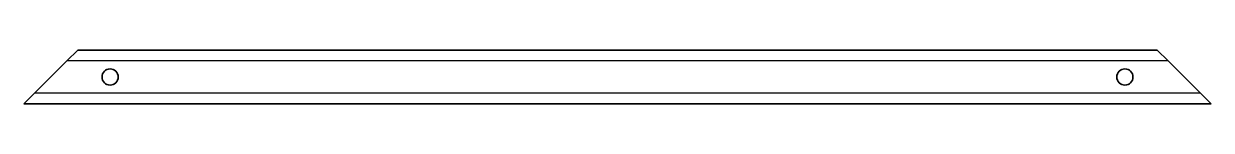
# Model space of a CAD drawing. Header units: inches. Extents: x 0 to 660, y 0 to 30.
import ezdxf

# ---------------------------------------------------------------- set-up
doc = ezdxf.new("R2010")
doc.units = ezdxf.units.IN
doc.header["$MEASUREMENT"] = 0
doc.layers.add('SIMUMAK Visible (ISO)', color=7, linetype='Continuous', lineweight=35)
doc.layers.add('SIMUMAK Visible Narrow (ISO)', color=7, linetype='Continuous', lineweight=25)

# ---------------------------------------------------------------- blocks, each defined once
blk = doc.blocks.new('ISO 30x30x3 00000003_Sheet_4_2894E 30x30x3mm')
at = {"layer": 'SIMUMAK Visible (ISO)'}
for p, q in [((-306, 9), (-300, 15)), ((300, 15), (-300, 15)), ((300, 15), (306, 9)), ((-306, 9), (-324, -9)), ((324, -9), (306, 9)), ((-330, -15), (-324, -9)), ((324, -9), (330, -15)), ((330, -15), (-330, -15))]:
    blk.add_line(p, q, dxfattribs=at)
for centre in [(-282, 0), (282, 0)]:
    blk.add_circle(centre, 4.5, dxfattribs=at)
at = {"layer": 'SIMUMAK Visible Narrow (ISO)'}
for p, q in [((306, 9), (-306, 9)), ((324, -9), (-324, -9))]:
    blk.add_line(p, q, dxfattribs=at)

msp = doc.modelspace()

# ---------------------------------------------------------------- block references
msp.add_blockref('ISO 30x30x3 00000003_Sheet_4_2894E 30x30x3mm', (330, 15))

doc.saveas('drawing.dxf')
